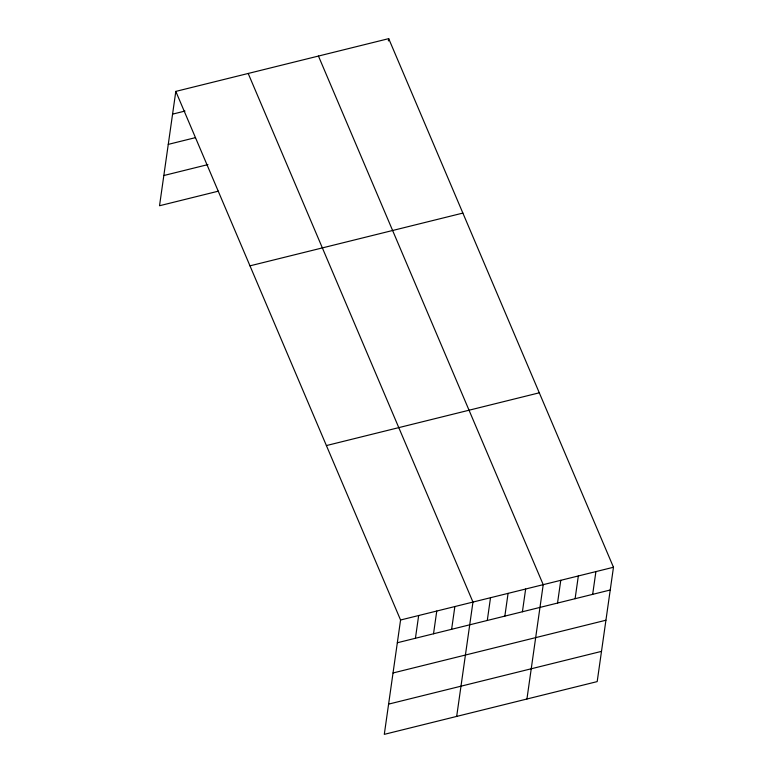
<?xml version="1.0" encoding="UTF-8"?>
<svg xmlns="http://www.w3.org/2000/svg" width="773" height="773" viewBox="0 0 773 773"><rect width="100%" height="100%" fill="white"/><g stroke="black" fill="none" stroke-linecap="round" stroke-linejoin="round"><path stroke-width="1.16" d="M175.809 91.398L400.569 620.004L384.297 734.35L597.191 681.602L613.472 567.256L388.703 38.65L175.809 91.398L159.528 205.744L218.344 191.173M388.384 40.921L388.703 38.65M415.43 638.266L418.666 615.521M433.527 633.783L436.764 611.037M451.625 629.299L454.862 606.554M456.679 716.416L472.96 602.07L248.191 73.464M487.28 620.458L490.517 597.713M504.846 616.11L508.083 593.364M522.413 611.762L525.65 589.016M526.935 699.005L543.216 584.659L318.447 56.062M557.536 603.056L560.773 580.31M575.102 598.698L578.339 575.953M592.669 594.35L595.906 571.605M172.572 114.143L185.008 111.061M168.263 144.377L195.414 137.652M163.837 175.519L207.947 164.591M249.979 265.844L462.872 213.087M326.399 445.567L539.293 392.81M400.569 620.004L613.472 567.256M397.332 642.75L610.235 590.002M393.032 672.974L605.926 620.226M388.597 704.126L601.5 651.368"/></g></svg>
